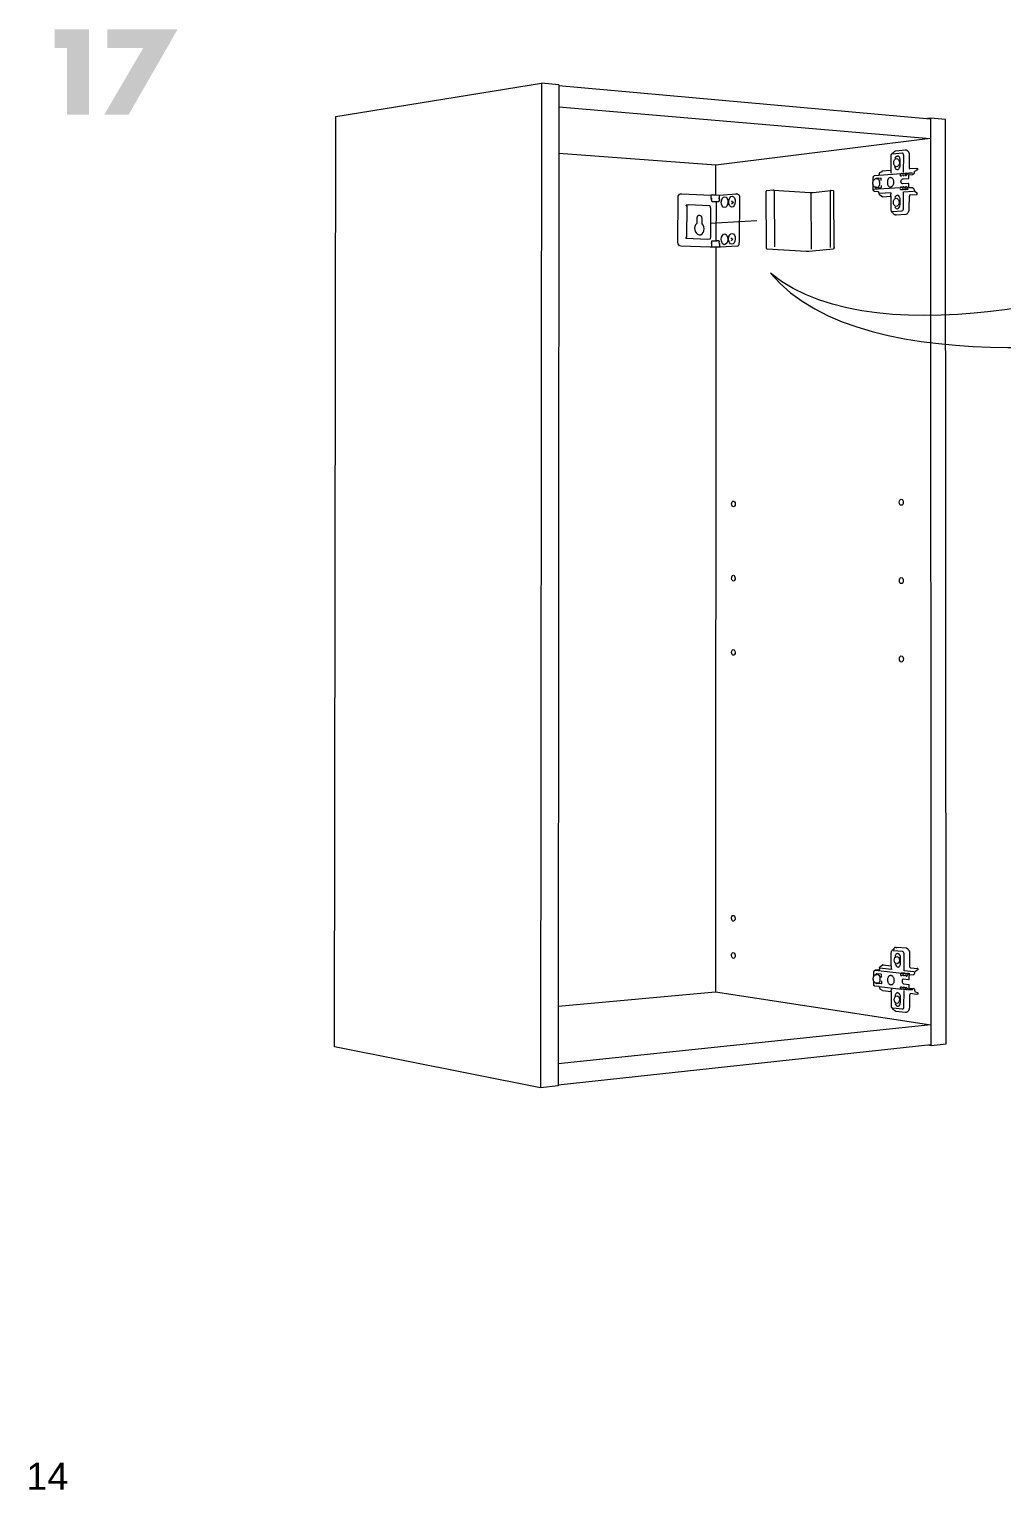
# Model space of a CAD drawing. Header units: metres. Extents: x -8.4 to 7.9, y -3.9 to 2.
# Drawn here: x 4.267 to 4.65, y -1.528 to -0.952 of the extents above; entities that cross this region are included whole.
import ezdxf

# ---------------------------------------------------------------- set-up
doc = ezdxf.new("R2010")
doc.units = ezdxf.units.M
doc.header["$MEASUREMENT"] = 0
for name, color, linetype, lineweight in [('PDF12_Geometry_Num_Penna__1', 255, 'Continuous', 18), ('PDF12_Geometry_Num_Penna__7', 7, 'Continuous', 18), ('PDF12_Text_Num_Penna__7', 7, 'Continuous', 18)]:
    doc.layers.add(name, color=color, linetype=linetype, lineweight=lineweight)
doc.styles.add('GENERATED_STYLE_2', font='')
doc.styles.get('GENERATED_STYLE_2').set_extended_font_data('Arial')

msp = doc.modelspace()

# ---------------------------------------------------------------- hatches: boundary and pattern name
at = {"layer": 'PDF12_Geometry_Num_Penna__7', "linetype": 'Continuous', "lineweight": 18}
for points in [[(4.28157, -0.95967), (4.28157, -0.98595), (4.29033, -0.98595), (4.29033, -0.95226), (4.27674, -0.95226), (4.27674, -0.95967)], [(4.31164, -0.95967), (4.29627, -0.98595), (4.30587, -0.98595), (4.32522, -0.95226), (4.29756, -0.95226), (4.29756, -0.95967)]]:
    msp.add_hatch(color=7, dxfattribs=at).paths.add_polyline_path(points)

# ---------------------------------------------------------------- linework, layer by layer
at = {"layer": 'PDF12_Geometry_Num_Penna__1', "color": 255, "linetype": 'Continuous', "lineweight": 18, "flags": 128}
msp.add_lwpolyline([(4.53505, -1.02872), (4.55351, -1.02759)], dxfattribs=at)
at = {"layer": 'PDF12_Geometry_Num_Penna__7', "color": 7, "linetype": 'Continuous', "lineweight": 18, "flags": 128}
for points in [[(4.46825, -1.36929), (4.38699, -1.35318), (4.38755, -0.9867), (4.46859, -0.97351)], [(4.46859, -0.97351), (4.46825, -1.36929)], [(4.4755, -0.97412), (4.46859, -0.97351)], [(4.4755, -0.97412), (4.47549, -0.98367)], [(4.4755, -0.97442), (4.62186, -0.9875)], [(4.47549, -0.98367), (4.47519, -1.35868)], [(4.47549, -0.98281), (4.62186, -0.99528)], [(4.6279, -0.98777), (4.62201, -0.98724), (4.62076, -0.9874)], [(4.62217, -1.35257), (4.62201, -0.98724)], [(4.62807, -1.35194), (4.6279, -0.98777)], [(4.62186, -0.99528), (4.53734, -1.00587)], [(4.53733, -1.01724), (4.53734, -1.00587), (4.47548, -1.00118)], [(4.61137, -1.00201), (4.61136, -1.0019), (4.61134, -1.00176), (4.61133, -1.00165), (4.61128, -1.00154), (4.61124, -1.00144), (4.61119, -1.00136), (4.61113, -1.00128), (4.61107, -1.00122), (4.611, -1.00117), (4.61092, -1.00114), (4.61084, -1.00112), (4.61076, -1.00111), (4.60704, -1.00142)], [(4.60797, -1.00312), (4.60803, -1.00294), (4.60813, -1.00277), (4.60823, -1.00263), (4.60834, -1.00249), (4.60847, -1.00239), (4.6086, -1.00231), (4.60874, -1.00225), (4.60889, -1.00221)], [(4.60997, -1.00576), (4.60998, -1.00383)], [(4.61135, -1.00858), (4.61137, -1.00202)], [(4.60033, -1.01118), (4.60034, -1.01116), (4.60035, -1.01113), (4.60037, -1.0111), (4.60039, -1.01108)], [(4.6004, -1.01117), (4.60043, -1.0111), (4.60047, -1.01104)], [(4.60232, -1.0109), (4.60047, -1.01104)], [(4.60246, -1.01113), (4.60245, -1.01104), (4.60242, -1.01096), (4.60237, -1.01092), (4.60232, -1.0109)], [(4.60247, -1.01186), (4.60246, -1.01113)], [(4.60617, -1.01063), (4.60634, -1.01064), (4.6065, -1.01068), (4.60667, -1.01075), (4.60674, -1.0108), (4.60682, -1.01087), (4.60695, -1.01101), (4.60708, -1.01119), (4.60718, -1.0114), (4.60727, -1.01161), (4.60732, -1.01182), (4.60737, -1.01203), (4.60739, -1.01225), (4.60739, -1.01247), (4.60738, -1.0127), (4.60736, -1.01291), (4.60732, -1.01312), (4.60725, -1.01335), (4.60717, -1.01357), (4.60707, -1.01377), (4.60695, -1.01397), (4.60682, -1.01412), (4.60674, -1.0142), (4.60666, -1.01426), (4.60658, -1.01433), (4.6065, -1.01437), (4.60632, -1.01444), (4.60616, -1.01446)], [(4.60631, -1.00789), (4.60631, -1.00835), (4.60631, -1.00846), (4.60632, -1.00855), (4.60633, -1.00864), (4.60635, -1.00873), (4.60638, -1.00884), (4.60642, -1.00896)], [(4.61052, -1.00914), (4.61062, -1.00914), (4.61071, -1.00914), (4.6108, -1.00914), (4.61086, -1.00913), (4.61091, -1.00913), (4.61096, -1.00913), (4.611, -1.00913), (4.61102, -1.00912)], [(4.61154, -1.00906), (4.61163, -1.00906), (4.61173, -1.00906), (4.61181, -1.00906), (4.61187, -1.00906), (4.61192, -1.00906), (4.61197, -1.00906), (4.61202, -1.00906), (4.61203, -1.00904)], [(4.61255, -1.00899), (4.61265, -1.00898), (4.61274, -1.00898), (4.61283, -1.00898), (4.61288, -1.00898), (4.61294, -1.00898), (4.61299, -1.00898), (4.61303, -1.00897)], [(4.61357, -1.0094), (4.61351, -1.00941), (4.61345, -1.00945), (4.61342, -1.0095), (4.6134, -1.00958)], [(4.61489, -1.00897), (4.61358, -1.00891)], [(4.61365, -1.00732), (4.61382, -1.00731)], [(4.61647, -1.00711), (4.61676, -1.00712), (4.61675, -1.00767), (4.61563, -1.0083)], [(4.52396, -1.01709), (4.53551, -1.0176)], [(4.5357, -1.01897), (4.53566, -1.01897), (4.53561, -1.01897), (4.53555, -1.01897), (4.5355, -1.01897), (4.53551, -1.0176)], [(4.53617, -1.01756), (4.5357, -1.0176), (4.53566, -1.0176), (4.53561, -1.0176), (4.53556, -1.0176), (4.53551, -1.0176)], [(4.53617, -1.01756), (4.5363, -1.01756), (4.53643, -1.01755), (4.5366, -1.01754), (4.53678, -1.01754), (4.53695, -1.01754), (4.53713, -1.01755), (4.53729, -1.01754), (4.53745, -1.01755), (4.53856, -1.01761)], [(4.53844, -1.01899), (4.53878, -1.01897), (4.53878, -1.0176), (4.54525, -1.01711)], [(4.53856, -1.0176), (4.53863, -1.0176), (4.53871, -1.0176), (4.53878, -1.0176)], [(4.55737, -1.01593), (4.55729, -1.01594), (4.55721, -1.01599), (4.55715, -1.01606), (4.5571, -1.01616), (4.55707, -1.01625), (4.55706, -1.01636)], [(4.55706, -1.01636), (4.55714, -1.03831)], [(4.56007, -1.01561), (4.56006, -1.0156), (4.56005, -1.0156), (4.56003, -1.0156), (4.56001, -1.0156), (4.56, -1.01561), (4.55999, -1.01561), (4.55737, -1.01593)], [(4.56006, -1.01561), (4.56013, -1.01562), (4.5602, -1.01567), (4.56025, -1.01573), (4.56029, -1.01582), (4.56032, -1.01592), (4.56033, -1.01604), (4.56041, -1.03803)], [(4.56006, -1.01561), (4.57454, -1.01661), (4.57461, -1.01663), (4.57468, -1.01668), (4.57473, -1.01675), (4.57476, -1.01683), (4.57479, -1.01694), (4.5748, -1.01705)], [(4.57454, -1.01661), (4.57464, -1.01662), (4.57475, -1.01663), (4.57487, -1.01663), (4.57499, -1.01663), (4.57513, -1.01663), (4.57526, -1.01663), (4.5754, -1.01663), (4.57551, -1.01662), (4.57563, -1.01661), (4.57571, -1.01661), (4.57575, -1.0166)], [(4.5748, -1.01705), (4.57488, -1.03888)], [(4.57575, -1.0166), (4.58266, -1.01581), (4.58258, -1.01583), (4.5825, -1.01587), (4.58244, -1.01595), (4.58239, -1.01604), (4.58237, -1.01614), (4.58236, -1.01625)], [(4.58236, -1.01625), (4.58244, -1.0382)], [(4.58364, -1.01587), (4.58275, -1.01581)], [(4.58398, -1.03824), (4.5839, -1.0163), (4.58389, -1.0162), (4.58387, -1.01609), (4.58383, -1.016), (4.58377, -1.01594), (4.58371, -1.01589), (4.58363, -1.01587)], [(4.60124, -1.01626), (4.59994, -1.01619), (4.59982, -1.01618), (4.5997, -1.01612), (4.59959, -1.01603), (4.59951, -1.01591), (4.59944, -1.01577), (4.5994, -1.01562), (4.59938, -1.01546), (4.59939, -1.01379)], [(4.6003, -1.01454), (4.6003, -1.01466)], [(4.60035, -1.01465), (4.60031, -1.01465), (4.6003, -1.01466), (4.6003, -1.01469), (4.6003, -1.01472), (4.60031, -1.01475), (4.60033, -1.01478), (4.60034, -1.01481), (4.60035, -1.01483), (4.60041, -1.01489), (4.60046, -1.01489)], [(4.60036, -1.01454), (4.60035, -1.01465)], [(4.60246, -1.01378), (4.60246, -1.01451), (4.60244, -1.0146), (4.60242, -1.01468), (4.60237, -1.01475), (4.6023, -1.01477), (4.60046, -1.01489)], [(4.60162, -1.01676), (4.60161, -1.01663), (4.60156, -1.01651), (4.60151, -1.01642), (4.60143, -1.01634), (4.60134, -1.01628), (4.60124, -1.01626)], [(4.60162, -1.01676), (4.60161, -1.01698), (4.60162, -1.01709), (4.60165, -1.01719), (4.6017, -1.01728), (4.60176, -1.01736), (4.60183, -1.01742), (4.60273, -1.018)], [(4.60632, -1.01671), (4.60181, -1.01699)], [(4.60282, -1.01826), (4.60277, -1.01824), (4.60274, -1.01819), (4.60273, -1.01813), (4.60273, -1.018)], [(4.6031, -1.01826), (4.60282, -1.01826)], [(4.6031, -1.01826), (4.60628, -1.01804), (4.60628, -1.01727)], [(4.60639, -1.01665), (4.60636, -1.01677), (4.60634, -1.01688), (4.60631, -1.01698), (4.60629, -1.01707), (4.60629, -1.01717), (4.60628, -1.01727)], [(4.60792, -1.01858), (4.60799, -1.0184), (4.60808, -1.01824), (4.60819, -1.01809), (4.6083, -1.01797), (4.60842, -1.01786), (4.60855, -1.01779), (4.6087, -1.01772), (4.60885, -1.0177)], [(4.60846, -1.02538), (4.61219, -1.02514), (4.61237, -1.0251), (4.61255, -1.02504), (4.61272, -1.02494), (4.61289, -1.0248), (4.61303, -1.02463), (4.61317, -1.02443), (4.6133, -1.02421), (4.6134, -1.02396), (4.61347, -1.02371), (4.61354, -1.02344), (4.61358, -1.02315), (4.61358, -1.02287), (4.6136, -1.01803)], [(4.611, -1.01543), (4.61107, -1.01543), (4.61113, -1.01542), (4.61116, -1.01541), (4.61115, -1.0154)], [(4.61201, -1.01537), (4.61192, -1.01537), (4.61181, -1.01537), (4.61167, -1.01537), (4.61152, -1.01537), (4.61115, -1.0154)], [(4.61306, -1.01523), (4.61311, -1.01525), (4.61318, -1.01526)], [(4.61561, -1.01581), (4.6156, -1.01563), (4.61556, -1.01544), (4.61549, -1.01526), (4.61539, -1.01511), (4.61527, -1.015), (4.61515, -1.0149), (4.61501, -1.01484), (4.61487, -1.01481), (4.61355, -1.01475)], [(4.61392, -1.01752), (4.61384, -1.01754), (4.61376, -1.01759), (4.6137, -1.01767), (4.61365, -1.01778), (4.61361, -1.01789), (4.6136, -1.01802)], [(4.61392, -1.01752), (4.61673, -1.01732), (4.61673, -1.01676)], [(4.61561, -1.01581), (4.61561, -1.01604), (4.61673, -1.01676)], [(4.52555, -1.03473), (4.52596, -1.03404), (4.526, -1.02211)], [(4.526, -1.02211), (4.52559, -1.02148), (4.52636, -1.02142)], [(4.5352, -1.02263), (4.5352, -1.02245), (4.53518, -1.02227), (4.53514, -1.02211), (4.53509, -1.02195), (4.53502, -1.02181), (4.52636, -1.02142)], [(4.5352, -1.02263), (4.53517, -1.03416)], [(4.53561, -1.01943), (4.53563, -1.01932), (4.53566, -1.01921), (4.5357, -1.01913), (4.53577, -1.01906), (4.53585, -1.01901)], [(4.53561, -1.01943), (4.53561, -1.01965), (4.53562, -1.01977), (4.53567, -1.01988), (4.53572, -1.01998), (4.53579, -1.02006), (4.53588, -1.02011), (4.53597, -1.02013), (4.53742, -1.02019)], [(4.53742, -1.02019), (4.53739, -1.03566)], [(4.53742, -1.02018), (4.5375, -1.02018), (4.53759, -1.02018), (4.53767, -1.02018), (4.53774, -1.02018), (4.53844, -1.02013)], [(4.53871, -1.01965), (4.5387, -1.01978), (4.53867, -1.01989), (4.53862, -1.01999), (4.53856, -1.02006), (4.5385, -1.02011), (4.53844, -1.02013)], [(4.53851, -1.01901), (4.53858, -1.01905), (4.53863, -1.01912), (4.53868, -1.01921), (4.53871, -1.01931), (4.53871, -1.01943), (4.53871, -1.01965)], [(4.53855, -1.01896), (4.53862, -1.01897), (4.5387, -1.01897), (4.53878, -1.01897)], [(4.54344, -1.01992), (4.54424, -1.02048), (4.54353, -1.02112)], [(4.60993, -1.02126), (4.60993, -1.01931)], [(4.53505, -1.02872), (4.55351, -1.02759)], [(4.60837, -1.02538), (4.60809, -1.02536), (4.60814, -1.02536), (4.60819, -1.02536)], [(4.60837, -1.02538), (4.60842, -1.02538), (4.60846, -1.02538), (4.60819, -1.02536)], [(4.53421, -1.03506), (4.52555, -1.03473)], [(4.53499, -1.03501), (4.53421, -1.03506)], [(4.53518, -1.03416), (4.53517, -1.03434), (4.53514, -1.03452), (4.5351, -1.03469), (4.53505, -1.03486), (4.53499, -1.03501)], [(4.53579, -1.03565), (4.53572, -1.0357), (4.53566, -1.03577), (4.53561, -1.03585), (4.53559, -1.03595), (4.53558, -1.03605), (4.53558, -1.03628)], [(4.53579, -1.03565), (4.53586, -1.03562), (4.53595, -1.03561)], [(4.53594, -1.03562), (4.53739, -1.03566), (4.53746, -1.03566), (4.53755, -1.03567), (4.53764, -1.03567), (4.5377, -1.03566)], [(4.53853, -1.03567), (4.53847, -1.03563), (4.5384, -1.03562), (4.5377, -1.03566)], [(4.53853, -1.03567), (4.53859, -1.03574), (4.53863, -1.03583), (4.53866, -1.03594), (4.53868, -1.03606)], [(4.54328, -1.03439), (4.54408, -1.03495), (4.54337, -1.03559)], [(4.53582, -1.03672), (4.53558, -1.03674), (4.53557, -1.03811)], [(4.53582, -1.03672), (4.53574, -1.03668), (4.53567, -1.03659), (4.53562, -1.03651), (4.53558, -1.0364), (4.53558, -1.03629)], [(4.53733, -1.03824), (4.53724, -1.33143)], [(4.53848, -1.03673), (4.53853, -1.03668), (4.53859, -1.03661), (4.53863, -1.03651), (4.53866, -1.0364), (4.53867, -1.03629), (4.53868, -1.03606)], [(4.53852, -1.03673), (4.53859, -1.03674), (4.53866, -1.03674), (4.53875, -1.03674)], [(4.53875, -1.03674), (4.53874, -1.03811)], [(4.54575, -1.03774), (4.53921, -1.03813)], [(4.55714, -1.03831), (4.55715, -1.03844), (4.55719, -1.03855), (4.55724, -1.03865), (4.55732, -1.03872), (4.55741, -1.03878), (4.55751, -1.0388), (4.57299, -1.0397)], [(4.57299, -1.0397), (4.57312, -1.0397), (4.57327, -1.03971), (4.57342, -1.0397), (4.57358, -1.0397), (4.57372, -1.03969), (4.57385, -1.03969), (4.57396, -1.03968)], [(4.57396, -1.03968), (4.58368, -1.03874)], [(4.58398, -1.03824), (4.58397, -1.03837), (4.58395, -1.03848), (4.5839, -1.03858), (4.58384, -1.03867), (4.58376, -1.03871), (4.58369, -1.03874)], [(4.61153, -1.31664), (4.61153, -1.31651), (4.61151, -1.31638), (4.61149, -1.31626), (4.61145, -1.31615), (4.61141, -1.31604), (4.61136, -1.31595), (4.6113, -1.31587), (4.61124, -1.31579), (4.61117, -1.31572), (4.61109, -1.31569), (4.61101, -1.31565), (4.61093, -1.31563), (4.60722, -1.31527)], [(4.60829, -1.31398), (4.60817, -1.31399), (4.60805, -1.31402), (4.60792, -1.31407), (4.60782, -1.31413), (4.60771, -1.3142), (4.60762, -1.31428), (4.60752, -1.31438), (4.60744, -1.31449), (4.60735, -1.31461), (4.60728, -1.31474), (4.60727, -1.31475), (4.60775, -1.3144)], [(4.60829, -1.31398), (4.60857, -1.31396)], [(4.60842, -1.31398), (4.6087, -1.31397)], [(4.60857, -1.31396), (4.60863, -1.31396), (4.6087, -1.31397)], [(4.61152, -1.32319), (4.61153, -1.31664)], [(4.6018, -1.32219), (4.60181, -1.32242), (4.60179, -1.32254), (4.60175, -1.32266), (4.60169, -1.32276), (4.60162, -1.32284), (4.60153, -1.3229), (4.60143, -1.32292), (4.60013, -1.323)], [(4.6018, -1.32219), (4.60181, -1.32208), (4.60184, -1.32198), (4.60189, -1.32189), (4.60196, -1.3218), (4.60202, -1.32174)], [(4.60659, -1.32269), (4.6018, -1.32219)], [(4.60292, -1.32103), (4.60292, -1.32115), (4.60202, -1.32174)], [(4.60302, -1.32091), (4.60297, -1.32093), (4.60294, -1.32097), (4.60292, -1.32103)], [(4.6033, -1.32089), (4.60302, -1.32091)], [(4.6033, -1.32089), (4.60647, -1.32121), (4.60647, -1.32204)], [(4.60647, -1.32204), (4.60647, -1.32214), (4.60649, -1.32224), (4.6065, -1.32235), (4.60653, -1.32245), (4.60655, -1.32256), (4.60658, -1.32269)], [(4.61543, -1.32359), (4.61152, -1.32319)], [(4.61412, -1.32199), (4.61692, -1.32228), (4.61665, -1.3223)], [(4.61692, -1.32228), (4.61692, -1.32283), (4.6158, -1.32357)], [(4.60074, -1.32811), (4.60062, -1.32811), (4.60049, -1.32809), (4.60037, -1.32806), (4.60026, -1.32802), (4.60015, -1.32796), (4.60004, -1.32789), (4.59994, -1.3278), (4.59984, -1.3277), (4.59975, -1.32759), (4.59966, -1.32745), (4.59958, -1.3273), (4.59956, -1.32723)], [(4.60004, -1.32925), (4.59992, -1.32922), (4.59982, -1.32916), (4.59973, -1.32908), (4.59966, -1.32897), (4.5996, -1.32884), (4.59956, -1.3287), (4.59956, -1.32856), (4.59956, -1.32723)], [(4.6005, -1.32809), (4.60052, -1.3281), (4.60053, -1.32812), (4.60055, -1.32815), (4.60059, -1.32818), (4.60063, -1.32819)], [(4.60098, -1.3247), (4.60052, -1.32473)], [(4.60064, -1.32473), (4.60057, -1.32473), (4.60052, -1.32473)], [(4.60064, -1.32434), (4.60058, -1.32435), (4.60053, -1.3244)], [(4.60057, -1.3281), (4.6006, -1.32815), (4.60063, -1.32819)], [(4.60262, -1.32744), (4.60262, -1.32816), (4.60262, -1.32825), (4.60258, -1.32834), (4.60253, -1.32838), (4.60248, -1.32839), (4.60063, -1.32819)], [(4.60248, -1.32454), (4.60064, -1.32434)], [(4.6012, -1.32808), (4.60074, -1.32811)], [(4.60109, -1.32471), (4.60103, -1.3247), (4.60098, -1.3247)], [(4.60263, -1.32552), (4.60262, -1.32561), (4.60259, -1.32568), (4.60254, -1.32573), (4.60248, -1.32574), (4.60204, -1.3257)], [(4.60263, -1.32479), (4.60262, -1.3247), (4.60259, -1.32461), (4.60254, -1.32455), (4.60248, -1.32454)], [(4.60262, -1.32744), (4.60261, -1.32735), (4.60258, -1.32727), (4.60253, -1.32721), (4.60248, -1.32718)], [(4.60263, -1.32552), (4.60263, -1.32479)], [(4.60632, -1.32879), (4.60616, -1.32874), (4.60599, -1.32868), (4.60583, -1.32857), (4.60575, -1.32851), (4.60568, -1.32843), (4.60555, -1.32826), (4.60542, -1.32806), (4.60531, -1.32785), (4.60523, -1.3276), (4.60518, -1.32739), (4.60513, -1.32717), (4.60511, -1.32695), (4.60511, -1.32673), (4.60511, -1.32651), (4.60514, -1.3263), (4.60518, -1.32608), (4.60524, -1.32588), (4.60533, -1.32568), (4.60543, -1.32549), (4.60555, -1.32532), (4.60568, -1.32518), (4.60576, -1.32511), (4.60584, -1.32506), (4.60592, -1.32502), (4.606, -1.32499), (4.60617, -1.32496), (4.60634, -1.32495)], [(4.60634, -1.32495), (4.6065, -1.32499), (4.60667, -1.32506), (4.60683, -1.32517), (4.60691, -1.32523), (4.60698, -1.32531), (4.60712, -1.32548), (4.60724, -1.32568), (4.60734, -1.32589), (4.60743, -1.32613), (4.60749, -1.32635), (4.60753, -1.32657), (4.60755, -1.32679), (4.60756, -1.32701), (4.60755, -1.32724), (4.60752, -1.32745), (4.60748, -1.32765), (4.60743, -1.32786), (4.60734, -1.32807), (4.60724, -1.32825), (4.60712, -1.32842), (4.60698, -1.32856), (4.60691, -1.32862), (4.60683, -1.32868), (4.60675, -1.32872), (4.60666, -1.32875), (4.6065, -1.32878), (4.60632, -1.32879)], [(4.61119, -1.32411), (4.6111, -1.3241), (4.61098, -1.32409), (4.61085, -1.32409), (4.61069, -1.32409)], [(4.61117, -1.3264), (4.61325, -1.32661)], [(4.61322, -1.32432), (4.61312, -1.32431), (4.613, -1.32431), (4.61286, -1.3243), (4.61271, -1.3243)], [(4.61321, -1.32441), (4.61328, -1.32438), (4.61336, -1.32436)], [(4.61325, -1.32661), (4.61327, -1.32661), (4.61355, -1.3266)], [(4.61374, -1.32441), (4.61337, -1.32436)], [(4.61354, -1.32999), (4.61355, -1.32854)], [(4.61355, -1.3266), (4.61356, -1.32514)], [(4.61375, -1.3249), (4.61366, -1.32491), (4.61361, -1.32497), (4.61357, -1.32505), (4.61356, -1.32514)], [(4.61505, -1.32481), (4.61375, -1.3249)], [(4.4752, -1.33719), (4.53724, -1.33143)], [(4.53724, -1.33143), (4.62201, -1.34449)], [(4.60175, -1.32943), (4.60004, -1.32925)], [(4.60179, -1.32962), (4.60179, -1.32984), (4.60179, -1.32996), (4.60182, -1.33006), (4.60187, -1.33015), (4.60192, -1.33022), (4.602, -1.33027), (4.6029, -1.33076)], [(4.60298, -1.331), (4.60294, -1.33098), (4.60291, -1.33093), (4.6029, -1.33088), (4.60289, -1.33076)], [(4.60298, -1.331), (4.60645, -1.33137), (4.60645, -1.33095)], [(4.60656, -1.33036), (4.60653, -1.33049), (4.60651, -1.33059), (4.60648, -1.33068), (4.60646, -1.33077), (4.60646, -1.33086), (4.60645, -1.33095)], [(4.61067, -1.33039), (4.61065, -1.33038), (4.61064, -1.33038), (4.61061, -1.33038), (4.61058, -1.33038), (4.61056, -1.33038)], [(4.61113, -1.33041), (4.6111, -1.33041), (4.61104, -1.3304), (4.61098, -1.3304), (4.61091, -1.3304), (4.61082, -1.33039), (4.61072, -1.33039), (4.61067, -1.33039)], [(4.61148, -1.33746), (4.6115, -1.3309)], [(4.61215, -1.33052), (4.61212, -1.33051), (4.61206, -1.33051), (4.61199, -1.3305), (4.61192, -1.33051), (4.61182, -1.3305), (4.61173, -1.3305), (4.61168, -1.3305)], [(4.61317, -1.33063), (4.61312, -1.33063), (4.61307, -1.33062), (4.613, -1.33062), (4.61293, -1.33061), (4.61284, -1.33061), (4.61274, -1.33061), (4.6127, -1.33061)], [(4.61279, -1.32998), (4.61282, -1.33007), (4.61285, -1.33015), (4.61289, -1.33024), (4.61293, -1.33032), (4.61297, -1.33039), (4.61301, -1.33046), (4.61306, -1.33052), (4.61311, -1.33057), (4.61317, -1.33061), (4.61321, -1.33065), (4.61326, -1.33067), (4.6133, -1.33068)], [(4.61307, -1.33057), (4.61311, -1.33061), (4.61317, -1.33063)], [(4.61365, -1.33071), (4.6133, -1.33068)], [(4.61354, -1.32999), (4.61503, -1.33015)], [(4.61367, -1.33022), (4.61372, -1.33024), (4.61365, -1.33022), (4.61359, -1.33017), (4.61355, -1.3301), (4.61354, -1.33)], [(4.61504, -1.33064), (4.61372, -1.33072)], [(4.61376, -1.33744), (4.61377, -1.33261)], [(4.61395, -1.33219), (4.61388, -1.33226), (4.61382, -1.33235), (4.61379, -1.33247), (4.61377, -1.33261)], [(4.61661, -1.33248), (4.61395, -1.33219)], [(4.61578, -1.33108), (4.61578, -1.3309), (4.61573, -1.33073), (4.61568, -1.33058), (4.61559, -1.33045), (4.6155, -1.33033), (4.61539, -1.33024), (4.61526, -1.33018), (4.61513, -1.33015)], [(4.61578, -1.33108), (4.61578, -1.3313), (4.6169, -1.33191)], [(4.6169, -1.33191), (4.6169, -1.33246), (4.61662, -1.33248)], [(4.61087, -1.33834), (4.60715, -1.3379)], [(4.61206, -1.33948), (4.6121, -1.33948), (4.61213, -1.33948), (4.61217, -1.33948), (4.6122, -1.33948), (4.61223, -1.33948), (4.61252, -1.33947)], [(4.62201, -1.34449), (4.47519, -1.35979)], [(4.62217, -1.35257), (4.62807, -1.35194)], [(4.62201, -1.35231), (4.47518, -1.36823)], [(4.6211, -1.3524), (4.62217, -1.35257)], [(4.47519, -1.35868), (4.47518, -1.36854)], [(4.47518, -1.36854), (4.46826, -1.36929)]]:
    msp.add_lwpolyline(points, dxfattribs=at)
for points in [[(4.61646, -1.00711), (4.61382, -1.00731), (4.61377, -1.00726), (4.61371, -1.00719), (4.61367, -1.0071), (4.61364, -1.00699), (4.61364, -1.00688), (4.61365, -1.00203, 0.3773), (4.61237, -0.99997), (4.6121, -0.99995), (4.61206, -0.99995), (4.61205, -0.99995), (4.61201, -0.99995), (4.61199, -0.99995), (4.61197, -0.99995), (4.60825, -1.00026, 0.21157), (4.60727, -1.00091), (4.60699, -1.00108, 0.257206), (4.60632, -1.00243), (4.60631, -1.00789), (4.60285, -1.00815), (4.60279, -1.00818), (4.60276, -1.00821), (4.60276, -1.00828), (4.60276, -1.0084), (4.60185, -1.00889), (4.60178, -1.00895), (4.60173, -1.00902), (4.60167, -1.00911), (4.60164, -1.00921), (4.60164, -1.00931), (4.60164, -1.00955), (4.60163, -1.00964), (4.60161, -1.00973), (4.60156, -1.00982), (4.61045, -1.00915, 0.546339), (4.60996, -1.00985, 0.713318), (4.61061, -1.00979)], [(4.60083, -1.01457), (4.60038, -1.01455, -0.294732), (4.59939, -1.01379), (4.59938, -1.01378), (4.59932, -1.01362), (4.59928, -1.01345), (4.59924, -1.01328), (4.59922, -1.01309), (4.59921, -1.0129), (4.59922, -1.01272), (4.59925, -1.01253), (4.59928, -1.01235), (4.59933, -1.01219), (4.59939, -1.01202), (4.5994, -1.01064), (4.59941, -1.01049), (4.59945, -1.01035), (4.5995, -1.01021), (4.59959, -1.01011), (4.59968, -1.01002), (4.59979, -1.00997), (4.59991, -1.00994), (4.60156, -1.00982)], [(4.60096, -1.01118), (4.60101, -1.01119), (4.60055, -1.01117, 0.305024), (4.59939, -1.01202)], [(4.61355, -1.01475), (4.61348, -1.01473), (4.61343, -1.01467), (4.61339, -1.01459), (4.61337, -1.0145), (4.61338, -1.01304), (4.61309, -1.01302), (4.61308, -1.01302), (4.61103, -1.01318), (4.6109, -1.01318), (4.61089, -1.01318), (4.61088, -1.01318), (4.61086, -1.01318, -0.618927), (4.61092, -1.01124), (4.61119, -1.01125), (4.61338, -1.01109), (4.61338, -1.00963), (4.61338, -1.0096), (4.6134, -1.00958), (4.61495, -1.00946)], [(4.61114, -1.00909), (4.61146, -1.00906, 0.53536), (4.61097, -1.00977, 0.715607), (4.61162, -1.00972)], [(4.61215, -1.00901), (4.61247, -1.00899, 0.540176), (4.61199, -1.00969, 0.736032), (4.61263, -1.00964, -0.229523), (4.61316, -1.00894), (4.61352, -1.00891)], [(4.53921, -1.03813), (4.53907, -1.03813), (4.53891, -1.03814), (4.53874, -1.03814), (4.53857, -1.03814), (4.53841, -1.03813), (4.53825, -1.03814), (4.53809, -1.03813), (4.53681, -1.03809), (4.53611, -1.03813), (4.53601, -1.03813), (4.53588, -1.03813), (4.53574, -1.03813), (4.53559, -1.03813), (4.53544, -1.03814), (4.53529, -1.03813), (4.53516, -1.03813), (4.52351, -1.03772, -0.375049), (4.52241, -1.03631), (4.52245, -1.01845, -0.393391), (4.52345, -1.01712), (4.52386, -1.01709), (4.52391, -1.01709), (4.52396, -1.01709)], [(4.54531, -1.01711), (4.54586, -1.01713, -0.346227), (4.54663, -1.01845), (4.54659, -1.03632)], [(4.61253, -1.01531, -0.554293), (4.61197, -1.01455), (4.6116, -1.01458), (4.61155, -1.0145), (4.61149, -1.01445), (4.61145, -1.01441), (4.61138, -1.01438), (4.61133, -1.01438), (4.61128, -1.01437), (4.61123, -1.01438), (4.61118, -1.0144), (4.61112, -1.01444), (4.61107, -1.01448), (4.61101, -1.01454), (4.61096, -1.01462), (4.61059, -1.01465, 0.728383), (4.60995, -1.0147), (4.59938, -1.01546)], [(4.60628, -1.01804), (4.60627, -1.02319, 0.252621), (4.6068, -1.02441), (4.60707, -1.0246), (4.60707, -1.02462), (4.60717, -1.02478), (4.60729, -1.02493), (4.6074, -1.02505), (4.60752, -1.02516), (4.60766, -1.02523), (4.6078, -1.0253), (4.60795, -1.02534), (4.60809, -1.02536)], [(4.60698, -1.02408), (4.6107, -1.02385, 0.353453), (4.61131, -1.02285), (4.61133, -1.0163), (4.61523, -1.01602)], [(4.60995, -1.0147, 0.570023), (4.61051, -1.01545), (4.61065, -1.01545), (4.61079, -1.01545), (4.61091, -1.01544), (4.611, -1.01543)], [(4.61201, -1.01537), (4.6121, -1.01536), (4.61214, -1.01534), (4.61217, -1.01534), (4.61216, -1.01534), (4.61253, -1.01531), (4.61268, -1.01531), (4.61281, -1.01531), (4.61293, -1.01529), (4.61304, -1.01529), (4.61311, -1.01528), (4.61316, -1.01528), (4.61318, -1.01527, -0.215626), (4.61262, -1.01451), (4.61299, -1.01448)], [(4.53191, -1.02888), (4.53191, -1.02694, 0.538844), (4.53052, -1.02564), (4.53037, -1.02572), (4.53024, -1.02582), (4.53013, -1.02595), (4.53002, -1.0261), (4.52994, -1.02627), (4.52987, -1.02646), (4.52984, -1.02665), (4.52983, -1.02685), (4.52982, -1.02879, 0.571782), (4.53073, -1.03328)], [(4.60647, -1.32121), (4.60649, -1.31613, -0.234223), (4.60701, -1.31495), (4.60727, -1.31475)], [(4.61412, -1.32199), (4.61404, -1.32197), (4.61396, -1.32191), (4.61389, -1.32183), (4.61385, -1.32172), (4.61382, -1.3216), (4.61381, -1.32147), (4.61381, -1.31664, 0.359896), (4.61242, -1.31432), (4.6087, -1.31397)], [(4.61014, -1.32013), (4.61015, -1.3182, 0.353094), (4.60907, -1.31639)], [(4.59956, -1.32723), (4.59952, -1.32713), (4.59946, -1.32696), (4.59942, -1.32678), (4.5994, -1.3266), (4.59939, -1.3264), (4.59938, -1.32622), (4.5994, -1.32605), (4.59943, -1.32587), (4.59947, -1.32571), (4.59953, -1.32554), (4.59956, -1.32546), (4.59957, -1.32375), (4.59958, -1.32359), (4.59962, -1.32343), (4.59969, -1.32329), (4.59979, -1.32318), (4.59988, -1.32308), (4.6, -1.32302), (4.60013, -1.323), (4.61069, -1.32409, 0.561002), (4.61013, -1.32485), (4.61018, -1.32493), (4.61024, -1.32499), (4.61029, -1.32504), (4.61034, -1.32508), (4.61039, -1.32509), (4.61044, -1.32511), (4.61049, -1.32511), (4.61056, -1.3251), (4.61061, -1.32507), (4.61067, -1.32504), (4.61072, -1.32498), (4.61077, -1.32492)], [(4.59956, -1.32546, -0.268765), (4.60048, -1.32474), (4.60048, -1.32457), (4.60048, -1.32453), (4.60048, -1.3245), (4.60049, -1.32447), (4.6005, -1.32444), (4.60052, -1.32442), (4.60053, -1.3244)], [(4.61102, -1.32638), (4.61104, -1.32638), (4.61105, -1.32638), (4.61107, -1.32638), (4.61117, -1.3264, 0.551914), (4.61136, -1.32831), (4.61355, -1.32854)], [(4.61178, -1.32502), (4.61173, -1.32509), (4.61167, -1.32515), (4.61162, -1.32518), (4.61156, -1.32521), (4.61151, -1.32522), (4.61146, -1.32522), (4.61141, -1.3252), (4.61136, -1.32518), (4.61131, -1.32514), (4.61125, -1.3251), (4.61119, -1.32503), (4.61114, -1.32495, -0.556351), (4.61171, -1.32419), (4.61133, -1.32416), (4.61133, -1.32414), (4.61131, -1.32413), (4.61126, -1.32412), (4.61119, -1.32411)], [(4.61171, -1.32419), (4.61185, -1.32419), (4.61199, -1.3242), (4.6121, -1.3242), (4.6122, -1.32422), (4.61228, -1.32423), (4.61233, -1.32423), (4.61235, -1.32425), (4.61271, -1.3243, 0.564921), (4.61216, -1.32506, 0.705366), (4.6128, -1.32512, -0.20617), (4.61337, -1.32436), (4.61337, -1.32435), (4.61334, -1.32434), (4.61329, -1.32433), (4.61322, -1.32432)], [(4.60179, -1.32962), (4.60177, -1.32953), (4.60175, -1.32943), (4.61056, -1.33038, -0.543942), (4.61012, -1.32969), (4.61017, -1.32963), (4.61023, -1.32957), (4.61028, -1.32954), (4.61034, -1.32951), (4.61039, -1.32949), (4.61044, -1.32951), (4.61049, -1.32951), (4.61054, -1.32953), (4.6106, -1.32957), (4.61064, -1.32961), (4.61071, -1.32968), (4.61076, -1.32976)], [(4.60645, -1.33137), (4.60644, -1.33687, 0.261928), (4.60711, -1.33825), (4.60741, -1.33841), (4.60742, -1.33843), (4.60751, -1.33855), (4.60763, -1.33868), (4.60776, -1.3388), (4.6079, -1.3389), (4.60805, -1.33896), (4.60819, -1.33903), (4.60834, -1.33906), (4.61206, -1.33948)], [(4.61009, -1.3356), (4.61011, -1.33366, 0.346774), (4.60903, -1.33185)], [(4.61113, -1.32981, 0.538636), (4.61158, -1.33049), (4.61127, -1.33046)], [(4.61214, -1.32992, 0.545278), (4.61259, -1.3306), (4.61229, -1.33057)]]:
    msp.add_lwpolyline(points, format="xyb", dxfattribs=at)
for points in [[(4.60041, -1.01117), (4.60042, -1.01114), (4.60044, -1.01111), (4.60046, -1.0111), (4.60047, -1.01111), (4.60047, -1.01113)], [(4.60047, -1.01104), (4.60043, -1.01105)], [(4.61044, -1.00915), (4.61047, -1.00914), (4.61049, -1.00914), (4.6105, -1.00914)], [(4.61146, -1.00906), (4.61148, -1.00906), (4.6115, -1.00906), (4.61152, -1.00906)], [(4.61247, -1.00899), (4.61249, -1.00899), (4.61251, -1.00899), (4.61254, -1.00899)], [(4.61303, -1.00897), (4.61297, -1.00899), (4.61292, -1.00904)], [(4.61488, -1.00946), (4.61492, -1.00946)], [(4.54525, -1.01711), (4.54528, -1.01711)], [(4.58266, -1.01581), (4.58267, -1.01581), (4.58269, -1.01581), (4.58271, -1.01581), (4.58272, -1.01581), (4.58273, -1.01581)], [(4.60628, -1.01728), (4.60627, -1.01726), (4.60626, -1.01724)], [(4.53847, -1.01899), (4.53844, -1.01899), (4.53848, -1.01899)], [(4.60645, -1.32207), (4.60646, -1.32205), (4.60647, -1.32204)], [(4.60063, -1.32811), (4.60063, -1.32813), (4.60061, -1.32813), (4.6006, -1.32812)], [(4.61168, -1.3305), (4.61166, -1.3305), (4.61164, -1.3305), (4.61162, -1.3305), (4.6116, -1.33049)], [(4.6127, -1.33061), (4.61268, -1.33061), (4.61266, -1.33061), (4.61264, -1.33061), (4.61261, -1.33061)]]:
    msp.add_lwpolyline(points, close=True, dxfattribs=at)
at = {"layer": 'PDF12_Geometry_Num_Penna__7', "color": 7, "linetype": 'Continuous', "lineweight": 18}
for centre, radius, start, end in [((4.61147, -1.01483), 0.000547, 157.79186, 275.51015), ((4.6123, -1.01465), 0.000346, 23.08259, 163.48084)]:
    msp.add_arc(centre, radius, start, end, dxfattribs=at)
for centre, major_axis, ratio, start_param, end_param in [((4.60888, -1.00585), (0.00009, 0.00169), 0.63905, 1.651462, 4.801688), ((4.60898, -1.00376), (-0.00005, 0.00155), 0.64442, 4.649483, 6.322716), ((4.60094, -1.01288), (0.0001, 0.00169), 0.627252, 3.139432, 6.305006), ((4.60617, -1.01255), (0.0001, 0.00192), 0.637129, 0.07982, 3.215665), ((4.61453, -1.00802), (-0.00062, 0.00138), 0.665973, 2.939789, 4.221895), ((4.609, -1.01913), (-0.00014, 0.00143), 0.646174, 4.521307, 6.290817), ((4.60883, -1.02126), (0.00005, 0.00176), 0.625206, 2.21949, 4.731841), ((4.53093, -1.0309), (-0.00001, 0.00239), 0.767602, 3.030926, 5.719207), ((4.54455, -1.03435), (-0.00138, 0.00334), 0.450704, 3.02548, 3.91046), ((4.60889, -1.31781), (0.00016, 0.00142), 0.632822, 6.257013, 8.047503), ((4.60906, -1.32008), (-0.0001, 0.00163), 0.656419, 1.770334, 4.639747), ((4.60111, -1.32639), (-0.0001, 0.00169), 0.619659, 3.131633, 6.208194), ((4.61466, -1.32336), (-0.00058, 0.0014), 0.703973, 2.957184, 4.279024), ((4.60895, -1.33346), (-0.00002, 0.00161), 0.631925, 6.191943, 7.821087), ((4.61146, -1.3312), (-0.00005, 0.00159), 0.392536, 5.690721, 6.778589), ((4.61246, -1.33063), (-0.000032, 0.000916), 0.529426, 5.480401, 6.939163), ((4.60902, -1.3355), (-0.00011, 0.00167), 0.640515, 1.924286, 4.611765), ((4.61101, -1.33762), (0.000151, 0.00072), 0.622563, 3.161658, 5.062716), ((4.61211, -1.33702), (-0.00049, 0.00243), 0.649111, 3.090617, 4.410636)]:
    msp.add_ellipse(centre, major_axis=major_axis, ratio=ratio, start_param=start_param, end_param=end_param, dxfattribs=at)
for centre, major_axis, ratio in [((4.54079, -1.02042), (0.00009, 0.00214), 0.605054), ((4.54371, -1.0202), (0.0001, 0.00215), 0.605085), ((4.54076, -1.03502), (0.00008, 0.00213), 0.605841), ((4.54368, -1.03484), (0.00008, 0.00214), 0.607672), ((4.54425, -1.1393), (0, 0.00114), 0.617127), ((4.61043, -1.13859), (0.00001, 0.00121), 0.642036), ((4.54424, -1.16853), (-0.00001, 0.00114), 0.609599), ((4.61044, -1.16946), (-0.00002, 0.0012), 0.648432), ((4.54424, -1.19777), (-0.00002, 0.00114), 0.613059), ((4.61045, -1.20036), (-0.00003, 0.00121), 0.645342), ((4.54421, -1.30251), (-0.0001, 0.00115), 0.601189), ((4.54421, -1.31716), (-0.0001, 0.00115), 0.606454)]:
    msp.add_ellipse(centre, major_axis=major_axis, ratio=ratio, dxfattribs=at)
for points in [[(4.60746, -1.00486), (4.60746, -1.00397), (4.60795, -1.00325), (4.60856, -1.00325)], [(4.60856, -1.00647), (4.60795, -1.00647), (4.60746, -1.00575), (4.60746, -1.00486)], [(4.60856, -1.00325), (4.60917, -1.00325), (4.60966, -1.00397), (4.60966, -1.00486)], [(4.60966, -1.00486), (4.60966, -1.00575), (4.60917, -1.00647), (4.60856, -1.00647)], [(4.60733, -1.02046), (4.60733, -1.01957), (4.60782, -1.01885), (4.60843, -1.01885)], [(4.60843, -1.02206), (4.60782, -1.02206), (4.60733, -1.02134), (4.60733, -1.02046)], [(4.60843, -1.01885), (4.60904, -1.01885), (4.60953, -1.01957), (4.60953, -1.02046)], [(4.60953, -1.02046), (4.60953, -1.02134), (4.60904, -1.02206), (4.60843, -1.02206)], [(4.73089, -1.04355), (4.7065, -1.05191), (4.60275, -1.08442), (4.55888, -1.04841)], [(4.55888, -1.04841), (4.5966, -1.09341), (4.71137, -1.0743), (4.73643, -1.06949)], [(4.60764, -1.31901), (4.60764, -1.3182), (4.6081, -1.31754), (4.60867, -1.31754)], [(4.60867, -1.31754), (4.60924, -1.31754), (4.6097, -1.3182), (4.6097, -1.31901)], [(4.60867, -1.32049), (4.6081, -1.32049), (4.60764, -1.31983), (4.60764, -1.31901)], [(4.6097, -1.31901), (4.6097, -1.31983), (4.60924, -1.32049), (4.60867, -1.32049)], [(4.60765, -1.33456), (4.60765, -1.33375), (4.60811, -1.33308), (4.60868, -1.33308)], [(4.60868, -1.33604), (4.60811, -1.33604), (4.60765, -1.33538), (4.60765, -1.33456)], [(4.60868, -1.33308), (4.60925, -1.33308), (4.60972, -1.33375), (4.60972, -1.33456)], [(4.60972, -1.33456), (4.60972, -1.33538), (4.60925, -1.33604), (4.60868, -1.33604)]]:
    msp.add_open_spline(points, degree=3, dxfattribs=at)

# ---------------------------------------------------------------- texts
at = {"layer": 'PDF12_Text_Num_Penna__7', "color": 7, "linetype": 'Continuous', "lineweight": 18, "insert": (4.26557, -1.52765), "char_height": 0.0106604, "attachment_point": 7, "style": 'GENERATED_STYLE_2'}
msp.add_mtext('\\A1;{\\pql;\\fArial|b0|i0|c0|p34;14}', dxfattribs=at)

doc.saveas('drawing.dxf')
